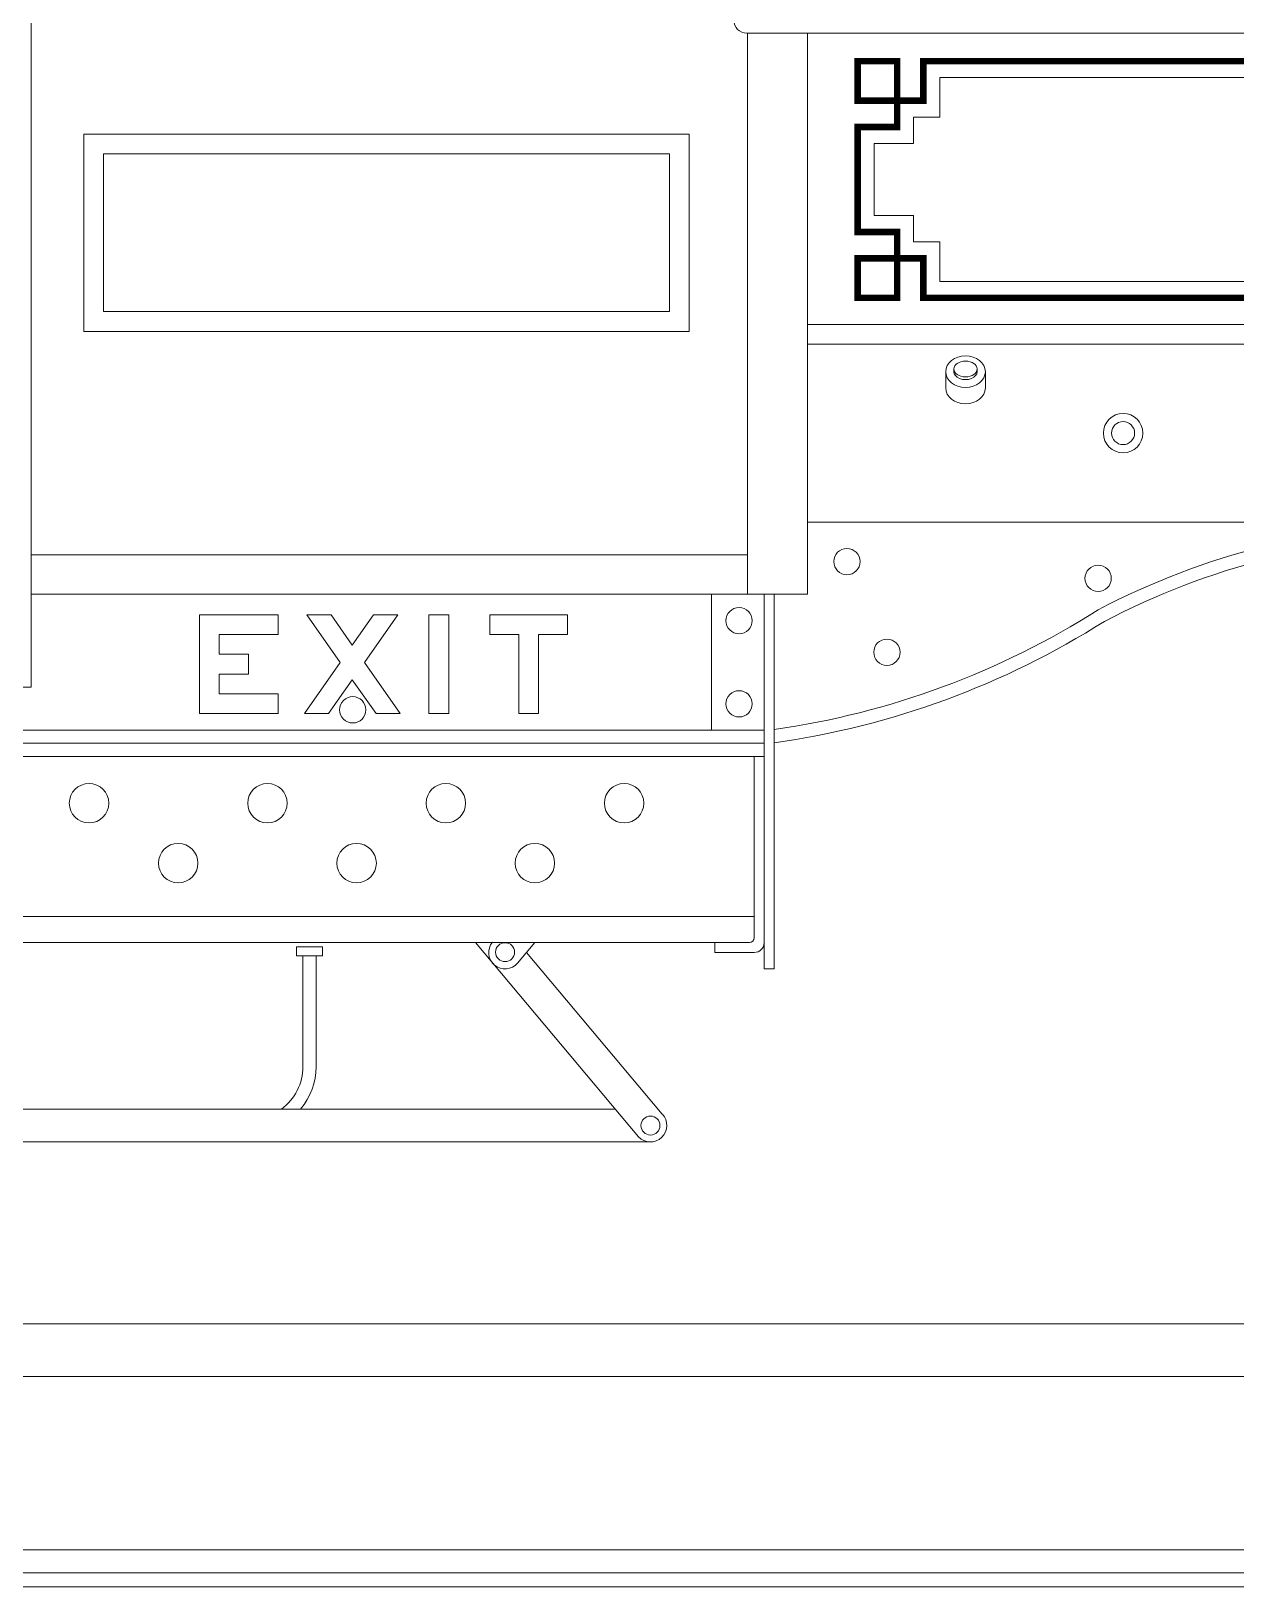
# Model space of a CAD drawing. Header units: inches. Extents: x 0 to 22, y 0 to 17.
# Drawn here: x 6.852 to 7.805, y 3.971 to 5.202 of the extents above; entities that cross this region are included whole.
import ezdxf

# ---------------------------------------------------------------- set-up
doc = ezdxf.new("R2010")
doc.units = ezdxf.units.IN
doc.header["$LTSCALE"] = 100
doc.header["$MEASUREMENT"] = 0
for name, color, linetype, lineweight in [('CARSIDE', 7, 'Continuous', 0), ('FENDER', 7, 'Continuous', 0), ('LETTERING', 7, 'Continuous', 0), ('RAIL', 7, 'Continuous', 0), ('REARDOOR', 7, 'Continuous', 0), ('REARDOORSTEP', 7, 'Continuous', 0), ('STRIPING', 7, 'Continuous', 0), ('VESTIBULEDECK', 7, 'Continuous', 0), ('VESTIBULEFRAME', 7, 'Continuous', 0)]:
    doc.layers.add(name, color=color, linetype=linetype, lineweight=lineweight)

msp = doc.modelspace()

# ---------------------------------------------------------------- linework, layer by layer
at = {"layer": 'CARSIDE'}
for p, q in [((7.4186, 5.19985), (14.5913, 5.19985)), ((7.4666, 4.96935), (14.5334, 4.96935)), ((7.4666, 4.95375), (14.5334, 4.95375)), ((7.4666, 4.8131), (14.5334, 4.8131)), ((7.4666, 4.756), (7.4191, 4.756))]:
    msp.add_line(p, q, dxfattribs=at)
at = {"layer": 'CARSIDE', "color": 7, "linetype": 'Continuous'}
for p, q in [((7.4191, 4.756), (7.4191, 5.19985)), ((7.4666, 4.756), (7.4666, 5.19985)), ((7.5758, 4.91925), (7.5758, 4.93204)), ((7.58228, 4.932), (7.58228, 4.93424)), ((7.60068, 4.93214), (7.60068, 4.9342)), ((7.60716, 4.91897), (7.60716, 4.93176))]:
    msp.add_line(p, q, dxfattribs=at)
at = {"layer": 'CARSIDE', "linetype": 'Continuous'}
for centre, radius in [((7.71616, 4.88346), 0.0156), ((7.71612, 4.88346), 0.0091)]:
    msp.add_circle(centre, radius, dxfattribs=at)
at = {"layer": 'CARSIDE'}
msp.add_arc((7.4186, 5.21025), 0.0104, 90, 270, dxfattribs=at)
at = {"layer": 'CARSIDE', "linetype": 'Continuous'}
for centre, major_axis, ratio in [((7.59148, 4.93204), (0.01568, 0), 0.7999978), ((7.59148, 4.9342), (0.0092, 0), 0.6818182)]:
    msp.add_ellipse(centre, major_axis=major_axis, ratio=ratio, dxfattribs=at)
for centre, major_axis, ratio, start_param, end_param in [((7.59148, 4.93204), (0.0092, 0), 0.6818182, 3.1257675, 6.2990104), ((7.59148, 4.91925), (0.01568, 0), 0.7999978, 3.141599, 6.2831789)]:
    msp.add_ellipse(centre, major_axis=major_axis, ratio=ratio, start_param=start_param, end_param=end_param, dxfattribs=at)
at = {"layer": 'FENDER', "color": 7, "linetype": 'Continuous'}
for p, q in [((7.20397, 4.48035), (7.33278, 4.32661)), ((7.2508, 4.48035), (7.2371, 4.46413)), ((7.0622, 4.47001), (7.0622, 4.47714)), ((7.0622, 4.47714), (7.083, 4.47714)), ((7.083, 4.47001), (7.0622, 4.47001)), ((7.0674, 4.3822), (7.0674, 4.47001)), ((7.0778, 4.3822), (7.0778, 4.47001)), ((7.083, 4.47001), (7.083, 4.47714)), ((7.24425, 4.47259), (7.35155, 4.34453))]:
    msp.add_line(p, q, dxfattribs=at)
at = {"layer": 'FENDER'}
for p, q in [((7.31427, 4.3487), (6.3093, 4.3487)), ((7.0206, 4.3487), (6.3093, 4.3487)), ((7.0258, 4.3227), (6.3093, 4.3227)), ((7.34229, 4.3227), (7.0258, 4.3227))]:
    msp.add_line(p, q, dxfattribs=at)
at = {"layer": 'FENDER', "color": 7, "linetype": 'Continuous'}
for centre in [(7.22727, 4.47282), (7.34229, 4.33565)]:
    msp.add_circle(centre, 0.0075, dxfattribs=at)
for centre, radius, start, end in [((7.22723, 4.47249), 0.01294, 139.81012, 319.73183), ((7.0258, 4.3822), 0.0416, -53.63812, 0), ((7.0258, 4.3822), 0.052, -40.10803, 0), ((7.34212, 4.33581), 0.01312, -135.41131, 42.78524)]:
    msp.add_arc(centre, radius, start, end, dxfattribs=at)
at = {"layer": 'LETTERING'}
for p, q in [((6.98546, 4.73965), (7.04786, 4.73965)), ((7.07058, 4.73965), (7.08962, 4.73965)), ((7.12331, 4.73965), (7.14235, 4.73965)), ((7.16709, 4.73965), (7.18269, 4.73965)), ((7.21511, 4.73965), (7.27671, 4.73965)), ((7.00106, 4.72405), (7.04786, 4.72405)), ((7.21511, 4.72405), (7.23809, 4.72405)), ((7.25369, 4.72405), (7.27671, 4.72405)), ((7.00106, 4.70845), (7.02446, 4.70845)), ((7.00106, 4.69285), (7.02446, 4.69285)), ((7.00106, 4.67725), (7.04786, 4.67725)), ((6.98546, 4.66165), (7.04786, 4.66165)), ((7.06869, 4.66165), (7.08773, 4.66165)), ((7.12519, 4.66165), (7.14424, 4.66165)), ((7.16709, 4.66165), (7.18269, 4.66165)), ((7.23809, 4.66165), (7.25369, 4.66165))]:
    msp.add_line(p, q, dxfattribs=at)
at = {"layer": 'LETTERING', "linetype": 'Continuous'}
for p, q in [((6.98546, 4.73965), (6.98546, 4.66165)), ((7.04786, 4.73965), (7.04786, 4.72405)), ((7.07058, 4.73965), (7.09694, 4.702)), ((7.08962, 4.73965), (7.10646, 4.7156)), ((7.12331, 4.73965), (7.10646, 4.7156)), ((7.14235, 4.73965), (7.11599, 4.702)), ((7.16709, 4.73965), (7.16709, 4.66165)), ((7.18269, 4.73965), (7.18269, 4.66165)), ((7.21511, 4.73965), (7.21511, 4.72405)), ((7.27671, 4.73965), (7.27671, 4.72405)), ((7.00106, 4.72405), (7.00106, 4.70845)), ((7.23809, 4.72405), (7.23809, 4.66165)), ((7.25369, 4.72405), (7.25369, 4.66165)), ((7.02446, 4.70845), (7.02446, 4.69285)), ((7.09694, 4.702), (7.06869, 4.66165)), ((7.11599, 4.702), (7.14424, 4.66165)), ((7.00106, 4.69285), (7.00106, 4.67725)), ((7.04786, 4.67725), (7.04786, 4.66165)), ((7.10646, 4.6884), (7.08773, 4.66165)), ((7.10646, 4.6884), (7.12519, 4.66165))]:
    msp.add_line(p, q, dxfattribs=at)
at = {"layer": 'RAIL'}
for p, q in [((5.08323, 4.1787), (16.91677, 4.17866)), ((5.08323, 4.1371), (16.91677, 4.13706)), ((5.08323, 4), (16.91677, 3.99996)), ((5.08323, 3.9818), (16.91677, 3.98176)), ((5.08323, 3.9707), (16.91677, 3.97066))]:
    msp.add_line(p, q, dxfattribs=at)
at = {"layer": 'REARDOOR', "color": 7, "linetype": 'Continuous'}
for p, q in [((6.8524, 4.68236), (6.8524, 6.32852)), ((7.4191, 4.7872), (7.4191, 5.19985)), ((6.894, 4.96395), (6.894, 5.11995)), ((7.3729, 4.96395), (7.3729, 5.11995)), ((6.9096, 4.97955), (6.9096, 5.10435)), ((7.3573, 4.97955), (7.3573, 5.10435))]:
    msp.add_line(p, q, dxfattribs=at)
at = {"layer": 'REARDOOR'}
for p, q in [((7.3729, 5.11995), (6.894, 5.11995)), ((7.3573, 5.10435), (6.9096, 5.10435)), ((7.3573, 4.97955), (6.9096, 4.97955)), ((7.3729, 4.96395), (6.894, 4.96395)), ((7.4191, 4.7872), (6.8524, 4.7872)), ((6.8524, 4.68236), (6.7643, 4.68236))]:
    msp.add_line(p, q, dxfattribs=at)
at = {"layer": 'REARDOORSTEP', "color": 7, "linetype": 'Continuous'}
for p, q in [((7.3906, 4.64846), (7.3906, 4.756)), ((7.4322, 4.45955), (7.4322, 4.7559)), ((7.44, 4.45955), (7.44, 4.756)), ((7.4244, 4.48425), (7.4244, 4.62766)), ((7.3932, 4.47255), (7.3932, 4.48035))]:
    msp.add_line(p, q, dxfattribs=at)
at = {"layer": 'REARDOORSTEP'}
for p, q in [((7.44, 4.756), (7.3906, 4.756)), ((7.4322, 4.62766), (5.9212, 4.62766)), ((7.4244, 4.50115), (5.929, 4.50115)), ((7.4205, 4.48035), (5.929, 4.48035)), ((7.4244, 4.47255), (7.3932, 4.47255)), ((7.44, 4.45955), (7.4322, 4.45955))]:
    msp.add_line(p, q, dxfattribs=at)
at = {"layer": 'REARDOORSTEP', "linetype": 'Continuous'}
for centre, radius in [((7.41236, 4.73509), 0.0104), ((7.41236, 4.66929), 0.0104), ((6.89819, 4.59066), 0.0156), ((7.03931, 4.59066), 0.0156), ((7.18043, 4.59066), 0.0156), ((7.32143, 4.59066), 0.0156), ((6.96875, 4.54326), 0.0156), ((7.10987, 4.54326), 0.0156), ((7.25087, 4.54326), 0.0156)]:
    msp.add_circle(centre, radius, dxfattribs=at)
at = {"layer": 'REARDOORSTEP', "color": 7, "linetype": 'Continuous'}
for centre, radius in [((7.4205, 4.48425), 0.0039), ((7.4244, 4.48035), 0.0078)]:
    msp.add_arc(centre, radius, -90, 0, dxfattribs=at)
at = {"layer": 'STRIPING', "linetype": 'Continuous'}
for p, q in [((7.5712, 5.1647), (14.43, 5.1647)), ((7.5712, 5.1647), (7.5712, 5.1335)), ((7.5712, 5.1335), (7.5504, 5.1335)), ((7.5504, 5.1335), (7.5504, 5.1127)), ((7.5504, 5.1127), (7.5192, 5.1127)), ((7.5192, 5.1127), (7.5192, 5.0555)), ((7.5192, 5.0555), (7.5504, 5.0555)), ((7.5504, 5.0555), (7.5504, 5.0347)), ((7.5504, 5.0347), (7.5712, 5.0347)), ((7.5712, 5.0347), (7.5712, 5.0035)), ((14.43, 5.0035), (7.5712, 5.0035))]:
    msp.add_line(p, q, dxfattribs=at)
at = {"layer": 'STRIPING', "linetype": 'Continuous', "lineweight": 13, "const_width": 0.0052}
for points in [[(7.5582, 5.1803), (7.5582, 5.1465), (7.5062, 5.1465), (7.5062, 5.1777), (7.5374, 5.1777), (7.5374, 5.1257), (7.5062, 5.1257), (7.5062, 5.0425), (7.5374, 5.0425), (7.5374, 4.9905), (7.5062, 4.9905), (7.5062, 5.0217), (7.5582, 5.0217), (7.5582, 4.9879)], [(14.4976, 5.1465), (14.443, 5.1465), (14.443, 5.1777), (7.5582, 5.1777)], [(14.4976, 5.0425), (14.4638, 5.0425), (14.4638, 4.9905), (14.495, 4.9905), (14.495, 5.0217), (14.443, 5.0217), (14.443, 4.9905), (7.5582, 4.9905)]]:
    msp.add_lwpolyline(points, dxfattribs=at)
at = {"layer": 'VESTIBULEDECK'}
for p, q in [((7.4191, 4.7872), (6.8524, 4.7872)), ((7.4191, 4.756), (6.8524, 4.756))]:
    msp.add_line(p, q, dxfattribs=at)
at = {"layer": 'VESTIBULEDECK', "color": 7, "linetype": 'Continuous'}
msp.add_line((7.4191, 4.756), (7.4191, 4.7872), dxfattribs=at)
at = {"layer": 'VESTIBULEFRAME'}
for p, q in [((7.4322, 4.64846), (5.9212, 4.64846)), ((7.4322, 4.63806), (5.9212, 4.63806))]:
    msp.add_line(p, q, dxfattribs=at)
at = {"layer": 'VESTIBULEFRAME', "linetype": 'Continuous'}
for centre in [(7.49769, 4.78182), (7.69636, 4.76858), (7.52928, 4.71008), (7.10677, 4.66457)]:
    msp.add_circle(centre, 0.0104, dxfattribs=at)
for centre, radius, start, end in [((7.9795, 4.2022), 0.61104, 91.24355, 117.58971), ((7.9795, 4.2022), 0.60064, 91.26359, 117.58971), ((7.34883, 5.28983), 0.64736, -81.90371, -57.51611), ((7.349, 5.28974), 0.65755, -82.04522, -57.60175)]:
    msp.add_arc(centre, radius, start, end, dxfattribs=at)

doc.saveas('drawing.dxf')
